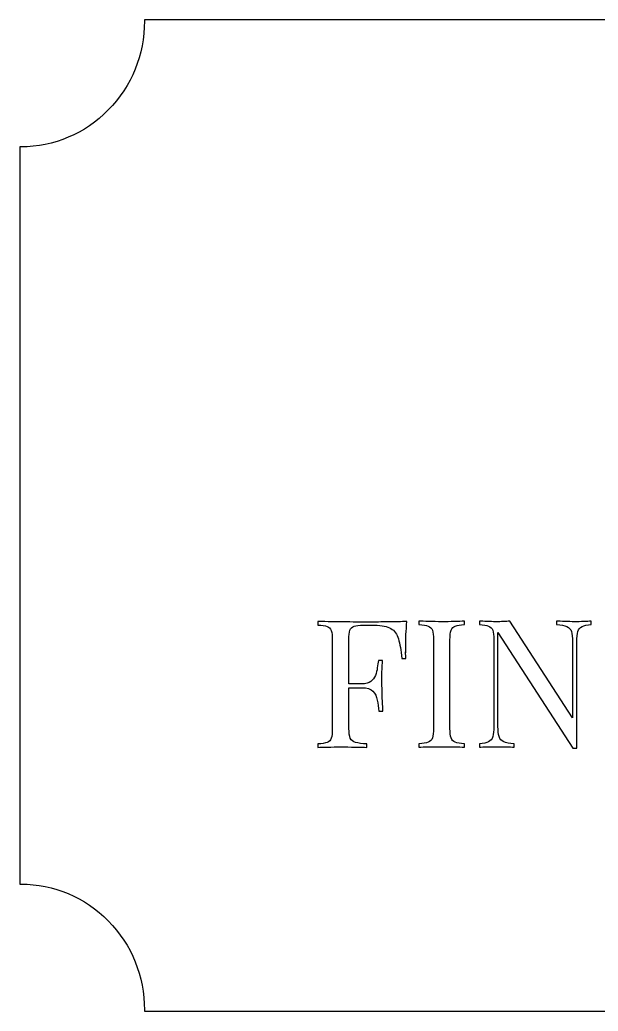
# Model space of a CAD drawing. Header units: millimetres. Extents: x -52 to 52, y -25 to 25.
# Drawn here: x -52.5 to -23.3, y -25 to 25 of the extents above; entities that cross this region are included whole.
import ezdxf

# ---------------------------------------------------------------- set-up
doc = ezdxf.new("R2010")
doc.units = ezdxf.units.MM
doc.header["$MEASUREMENT"] = 0
doc.layers.add('layer 1', color=7, linetype='Continuous')

msp = doc.modelspace()

# ---------------------------------------------------------------- linework, layer by layer
at = {"layer": 'layer 1', "lineweight": 25}
msp.add_open_spline([(46.2098, -25), (46.2098, -25), (-46.2147, -25), (-46.2147, -25), (-46.2147, -25), (-46.2147, -25), (-46.2147, -24.9397), (-46.2147, -24.9397), (-46.2147, -24.9397), (-46.2147, -23.2402), (-46.861, -21.6463), (-48.0401, -20.4496), (-48.0401, -20.4496), (-49.2143, -19.2478), (-50.7782, -18.5891), (-52.4408, -18.5891), (-52.4408, -18.5891), (-52.4408, -18.5891), (-52.5, -18.5891), (-52.5, -18.5891), (-52.5, -18.5891), (-52.5, -18.5891), (-52.5, 18.5942), (-52.5, 18.5942), (-52.5, 18.5942), (-52.5, 18.5942), (-52.4408, 18.5942), (-52.4408, 18.5942), (-52.4408, 18.5942), (-50.7733, 18.5942), (-49.2143, 19.2528), (-48.0401, 20.4546), (-48.0401, 20.4546), (-46.861, 21.6513), (-46.2147, 23.2452), (-46.2147, 24.9397), (-46.2147, 24.9397), (-46.2147, 24.9397), (-46.2147, 25), (-46.2147, 25), (-46.2147, 25), (-46.2147, 25), (46.2098, 25), (46.2098, 25), (46.2098, 25), (46.2098, 25), (46.2098, 24.9397), (46.2098, 24.9397), (46.2098, 24.9397), (46.2098, 23.2453), (46.861, 21.6513), (48.0352, 20.4546), (48.0352, 20.4546), (49.2143, 19.2529), (50.7782, 18.5942), (52.4408, 18.5942), (52.4408, 18.5942), (52.4408, 18.5942), (52.5, 18.5942), (52.5, 18.5942), (52.5, 18.5942), (52.5, 18.5942), (52.5, -18.5891), (52.5, -18.5891), (52.5, -18.5891), (52.5, -18.5891), (52.4408, -18.5891), (52.4408, -18.5891), (52.4408, -18.5891), (50.7782, -18.5891), (49.2143, -19.2528), (48.0352, -20.4496), (48.0352, -20.4496), (46.8561, -21.6463), (46.2098, -23.2402), (46.2098, -24.9397), (46.2098, -24.9397), (46.2098, -24.9397), (46.2098, -25), (46.2098, -25)], degree=3, knots=[0, 0, 0, 0, 0.047619, 0.047619, 0.047619, 0.047619, 0.0952381, 0.0952381, 0.0952381, 0.0952381, 0.1428571, 0.1428571, 0.1428571, 0.1428571, 0.1904762, 0.1904762, 0.1904762, 0.1904762, 0.2380952, 0.2380952, 0.2380952, 0.2380952, 0.2857143, 0.2857143, 0.2857143, 0.2857143, 0.3333333, 0.3333333, 0.3333333, 0.3333333, 0.3809524, 0.3809524, 0.3809524, 0.3809524, 0.4285714, 0.4285714, 0.4285714, 0.4285714, 0.4761905, 0.4761905, 0.4761905, 0.4761905, 0.5238095, 0.5238095, 0.5238095, 0.5238095, 0.5714286, 0.5714286, 0.5714286, 0.5714286, 0.6190476, 0.6190476, 0.6190476, 0.6190476, 0.6666667, 0.6666667, 0.6666667, 0.6666667, 0.7142857, 0.7142857, 0.7142857, 0.7142857, 0.7619048, 0.7619048, 0.7619048, 0.7619048, 0.8095238, 0.8095238, 0.8095238, 0.8095238, 0.8571429, 0.8571429, 0.8571429, 0.8571429, 0.9047619, 0.9047619, 0.9047619, 0.9047619, 1, 1, 1, 1], dxfattribs=at)
at = {"layer": 'layer 1', "color": 242}
for points, knots in [([(-33.0497, -6.8819), (-33.0447, -7.0052), (-33.0398, -7.1187), (-33.0349, -7.2174), (-33.0349, -7.2174), (-33.0349, -7.2174), (-33.2371, -7.2174), (-33.2371, -7.2174), (-33.2371, -7.2174), (-33.2766, -6.7931), (-33.3358, -6.4675), (-33.4098, -6.2257), (-33.4098, -6.2257), (-33.4838, -5.979), (-33.6072, -5.8064), (-33.7848, -5.6978), (-33.7848, -5.6978), (-33.9673, -5.5893), (-34.2436, -5.535), (-34.6185, -5.535), (-34.6185, -5.535), (-34.6185, -5.535), (-35.1809, -5.535), (-35.1809, -5.535), (-35.1809, -5.535), (-35.3832, -5.535), (-35.5411, -5.5499), (-35.6447, -5.5893), (-35.6447, -5.5893), (-35.7483, -5.6189), (-35.8174, -5.688), (-35.8519, -5.7916), (-35.8519, -5.7916), (-35.8865, -5.8952), (-35.9111, -6.058), (-35.9111, -6.2849), (-35.9111, -6.2849), (-35.9111, -6.2849), (-35.9111, -8.4951), (-35.9111, -8.4951), (-35.9111, -8.4951), (-35.9111, -8.4951), (-35.2549, -8.4951), (-35.2549, -8.4951), (-35.2549, -8.4951), (-35.0576, -8.4951), (-34.9047, -8.4557), (-34.801, -8.3718), (-34.801, -8.3718), (-34.6975, -8.2928), (-34.6235, -8.1892), (-34.5741, -8.0659), (-34.5741, -8.0659), (-34.5198, -7.9425), (-34.4902, -7.8093), (-34.4754, -7.6761), (-34.4754, -7.6761), (-34.4557, -7.5478), (-34.4409, -7.4196), (-34.4162, -7.316), (-34.4162, -7.316), (-34.4162, -7.316), (-34.214, -7.316), (-34.214, -7.316), (-34.214, -7.316), (-34.2337, -7.6564), (-34.2436, -7.9179), (-34.2436, -8.0955), (-34.2436, -8.0955), (-34.2386, -8.278), (-34.2386, -8.4409), (-34.2386, -8.5938), (-34.2386, -8.5938), (-34.2386, -8.7468), (-34.2336, -8.9096), (-34.2287, -9.0872), (-34.2287, -9.0872), (-34.2238, -9.2697), (-34.209, -9.5312), (-34.1893, -9.8716), (-34.1893, -9.8716), (-34.1893, -9.8716), (-34.3916, -9.8716), (-34.3916, -9.8716), (-34.3916, -9.8716), (-34.4163, -9.6792), (-34.4459, -9.4917), (-34.4804, -9.3092), (-34.4804, -9.3092), (-34.51, -9.1316), (-34.584, -8.9786), (-34.6925, -8.8651), (-34.6925, -8.8651), (-34.8011, -8.7467), (-34.9885, -8.6875), (-35.25, -8.6875), (-35.25, -8.6875), (-35.25, -8.6875), (-35.9062, -8.6875), (-35.9062, -8.6875), (-35.9062, -8.6875), (-35.9062, -8.6875), (-35.9062, -10.7497), (-35.9062, -10.7497), (-35.9062, -10.7497), (-35.9062, -10.9668), (-35.8815, -11.1296), (-35.8371, -11.2332), (-35.8371, -11.2332), (-35.7878, -11.3418), (-35.699, -11.4158), (-35.5707, -11.4454), (-35.5707, -11.4454), (-35.4424, -11.4799), (-35.2451, -11.5095), (-34.9984, -11.5194), (-34.9984, -11.5194), (-34.9984, -11.5194), (-34.9984, -11.7019), (-34.9984, -11.7019), (-34.9984, -11.7019), (-35.1563, -11.6871), (-35.3536, -11.6822), (-35.5904, -11.6772), (-35.5904, -11.6772), (-35.8321, -11.6772), (-36.0739, -11.6723), (-36.3206, -11.6723), (-36.3206, -11.6723), (-36.5524, -11.6723), (-36.7695, -11.6772), (-36.9718, -11.6772), (-36.9718, -11.6772), (-37.1741, -11.6822), (-37.3418, -11.6871), (-37.4701, -11.7019), (-37.4701, -11.7019), (-37.4701, -11.7019), (-37.4701, -11.5194), (-37.4701, -11.5194), (-37.4701, -11.5194), (-37.2678, -11.5095), (-37.11, -11.4848), (-37.0063, -11.4454), (-37.0063, -11.4454), (-36.9028, -11.4158), (-36.8337, -11.3418), (-36.7991, -11.2332), (-36.7991, -11.2332), (-36.7646, -11.1296), (-36.7448, -10.9668), (-36.7448, -10.7497), (-36.7448, -10.7497), (-36.7448, -10.7497), (-36.7448, -6.2997), (-36.7448, -6.2997), (-36.7448, -6.2997), (-36.7448, -6.0728), (-36.7597, -5.9149), (-36.7991, -5.8064), (-36.7991, -5.8064), (-36.8386, -5.6978), (-36.9027, -5.6288), (-37.0063, -5.5942), (-37.0063, -5.5942), (-37.1099, -5.5548), (-37.2678, -5.5301), (-37.4701, -5.5251), (-37.4701, -5.5251), (-37.4701, -5.5251), (-37.4701, -5.3475), (-37.4701, -5.3475), (-37.4701, -5.3475), (-37.2432, -5.3525), (-37.0162, -5.3574), (-36.7695, -5.3574), (-36.7695, -5.3574), (-36.5229, -5.3624), (-36.2762, -5.3624), (-36.0394, -5.3673), (-36.0394, -5.3673), (-35.8026, -5.3722), (-35.5806, -5.3722), (-35.3684, -5.3722), (-35.3684, -5.3722), (-35.3684, -5.3722), (-34.8603, -5.3722), (-34.8603, -5.3722), (-34.8603, -5.3722), (-34.5889, -5.3722), (-34.2732, -5.3722), (-33.9229, -5.3673), (-33.9229, -5.3673), (-33.5726, -5.3623), (-33.2618, -5.3574), (-32.9806, -5.3475), (-32.9806, -5.3475), (-33.0053, -5.5745), (-33.0201, -5.7916), (-33.0299, -6.0037), (-33.0299, -6.0037), (-33.0398, -6.2158), (-33.0447, -6.3787), (-33.0447, -6.4971), (-33.0447, -6.4971), (-33.0447, -6.6401), (-33.0447, -6.7733), (-33.0349, -6.9016), (-33.0349, -6.9016), (-33.0349, -6.9016), (-33.0497, -6.8819), (-33.0497, -6.8819)], [0, 0, 0, 0, 0.0185185, 0.0185185, 0.0185185, 0.0185185, 0.037037, 0.037037, 0.037037, 0.037037, 0.0555556, 0.0555556, 0.0555556, 0.0555556, 0.0740741, 0.0740741, 0.0740741, 0.0740741, 0.0925926, 0.0925926, 0.0925926, 0.0925926, 0.1111111, 0.1111111, 0.1111111, 0.1111111, 0.1296296, 0.1296296, 0.1296296, 0.1296296, 0.1481481, 0.1481481, 0.1481481, 0.1481481, 0.1666667, 0.1666667, 0.1666667, 0.1666667, 0.1851852, 0.1851852, 0.1851852, 0.1851852, 0.2037037, 0.2037037, 0.2037037, 0.2037037, 0.2222222, 0.2222222, 0.2222222, 0.2222222, 0.2407407, 0.2407407, 0.2407407, 0.2407407, 0.2592593, 0.2592593, 0.2592593, 0.2592593, 0.2777778, 0.2777778, 0.2777778, 0.2777778, 0.2962963, 0.2962963, 0.2962963, 0.2962963, 0.3148148, 0.3148148, 0.3148148, 0.3148148, 0.3333333, 0.3333333, 0.3333333, 0.3333333, 0.3518519, 0.3518519, 0.3518519, 0.3518519, 0.3703704, 0.3703704, 0.3703704, 0.3703704, 0.3888889, 0.3888889, 0.3888889, 0.3888889, 0.4074074, 0.4074074, 0.4074074, 0.4074074, 0.4259259, 0.4259259, 0.4259259, 0.4259259, 0.4444444, 0.4444444, 0.4444444, 0.4444444, 0.462963, 0.462963, 0.462963, 0.462963, 0.4814815, 0.4814815, 0.4814815, 0.4814815, 0.5, 0.5, 0.5, 0.5, 0.5185185, 0.5185185, 0.5185185, 0.5185185, 0.537037, 0.537037, 0.537037, 0.537037, 0.5555556, 0.5555556, 0.5555556, 0.5555556, 0.5740741, 0.5740741, 0.5740741, 0.5740741, 0.5925926, 0.5925926, 0.5925926, 0.5925926, 0.6111111, 0.6111111, 0.6111111, 0.6111111, 0.6296296, 0.6296296, 0.6296296, 0.6296296, 0.6481481, 0.6481481, 0.6481481, 0.6481481, 0.6666667, 0.6666667, 0.6666667, 0.6666667, 0.6851852, 0.6851852, 0.6851852, 0.6851852, 0.7037037, 0.7037037, 0.7037037, 0.7037037, 0.7222222, 0.7222222, 0.7222222, 0.7222222, 0.7407407, 0.7407407, 0.7407407, 0.7407407, 0.7592593, 0.7592593, 0.7592593, 0.7592593, 0.7777778, 0.7777778, 0.7777778, 0.7777778, 0.7962963, 0.7962963, 0.7962963, 0.7962963, 0.8148148, 0.8148148, 0.8148148, 0.8148148, 0.8333333, 0.8333333, 0.8333333, 0.8333333, 0.8518519, 0.8518519, 0.8518519, 0.8518519, 0.8703704, 0.8703704, 0.8703704, 0.8703704, 0.8888889, 0.8888889, 0.8888889, 0.8888889, 0.9074074, 0.9074074, 0.9074074, 0.9074074, 0.9259259, 0.9259259, 0.9259259, 0.9259259, 0.9444444, 0.9444444, 0.9444444, 0.9444444, 0.962963, 0.962963, 0.962963, 0.962963, 1, 1, 1, 1]), ([(-30.0797, -5.3278), (-30.0797, -5.3278), (-30.0797, -5.5054), (-30.0797, -5.5054), (-30.0797, -5.5054), (-30.282, -5.5104), (-30.4398, -5.535), (-30.5434, -5.5745), (-30.5434, -5.5745), (-30.647, -5.6139), (-30.7161, -5.683), (-30.7556, -5.7916), (-30.7556, -5.7916), (-30.795, -5.9001), (-30.8098, -6.058), (-30.8098, -6.28), (-30.8098, -6.28), (-30.8098, -6.28), (-30.8098, -10.735), (-30.8098, -10.735), (-30.8098, -10.735), (-30.8098, -10.9521), (-30.7901, -11.1149), (-30.7556, -11.2185), (-30.7556, -11.2185), (-30.721, -11.3221), (-30.647, -11.396), (-30.5434, -11.4356), (-30.5434, -11.4356), (-30.4399, -11.4701), (-30.2869, -11.4947), (-30.0797, -11.5095), (-30.0797, -11.5095), (-30.0797, -11.5095), (-30.0797, -11.6871), (-30.0797, -11.6871), (-30.0797, -11.6871), (-30.2178, -11.6773), (-30.3905, -11.6674), (-30.5977, -11.6624), (-30.5977, -11.6624), (-30.8049, -11.6624), (-31.0121, -11.6624), (-31.2243, -11.6624), (-31.2243, -11.6624), (-31.4561, -11.6624), (-31.6782, -11.6624), (-31.8805, -11.6624), (-31.8805, -11.6624), (-32.0827, -11.6624), (-32.2505, -11.6723), (-32.3738, -11.6871), (-32.3738, -11.6871), (-32.3738, -11.6871), (-32.3738, -11.5095), (-32.3738, -11.5095), (-32.3738, -11.5095), (-32.1715, -11.4997), (-32.0137, -11.475), (-31.91, -11.4356), (-31.91, -11.4356), (-31.8065, -11.401), (-31.7325, -11.327), (-31.6979, -11.2185), (-31.6979, -11.2185), (-31.6634, -11.1099), (-31.6436, -10.9471), (-31.6436, -10.735), (-31.6436, -10.735), (-31.6436, -10.735), (-31.6436, -6.28), (-31.6436, -6.28), (-31.6436, -6.28), (-31.6436, -6.058), (-31.6634, -5.8952), (-31.6979, -5.7916), (-31.6979, -5.7916), (-31.7325, -5.688), (-31.8065, -5.614), (-31.91, -5.5745), (-31.91, -5.5745), (-32.0136, -5.535), (-32.1666, -5.5104), (-32.3738, -5.5054), (-32.3738, -5.5054), (-32.3738, -5.5054), (-32.3738, -5.3278), (-32.3738, -5.3278), (-32.3738, -5.3278), (-32.2504, -5.3328), (-32.0827, -5.3377), (-31.8805, -5.3475), (-31.8805, -5.3475), (-31.6782, -5.3525), (-31.4562, -5.3574), (-31.2243, -5.3574), (-31.2243, -5.3574), (-31.0122, -5.3574), (-30.8049, -5.3574), (-30.5977, -5.3475), (-30.5977, -5.3475), (-30.3905, -5.3426), (-30.2178, -5.3377), (-30.0797, -5.3278)], [0, 0, 0, 0, 0.037037, 0.037037, 0.037037, 0.037037, 0.0740741, 0.0740741, 0.0740741, 0.0740741, 0.1111111, 0.1111111, 0.1111111, 0.1111111, 0.1481481, 0.1481481, 0.1481481, 0.1481481, 0.1851852, 0.1851852, 0.1851852, 0.1851852, 0.2222222, 0.2222222, 0.2222222, 0.2222222, 0.2592593, 0.2592593, 0.2592593, 0.2592593, 0.2962963, 0.2962963, 0.2962963, 0.2962963, 0.3333333, 0.3333333, 0.3333333, 0.3333333, 0.3703704, 0.3703704, 0.3703704, 0.3703704, 0.4074074, 0.4074074, 0.4074074, 0.4074074, 0.4444444, 0.4444444, 0.4444444, 0.4444444, 0.4814815, 0.4814815, 0.4814815, 0.4814815, 0.5185185, 0.5185185, 0.5185185, 0.5185185, 0.5555556, 0.5555556, 0.5555556, 0.5555556, 0.5925926, 0.5925926, 0.5925926, 0.5925926, 0.6296296, 0.6296296, 0.6296296, 0.6296296, 0.6666667, 0.6666667, 0.6666667, 0.6666667, 0.7037037, 0.7037037, 0.7037037, 0.7037037, 0.7407407, 0.7407407, 0.7407407, 0.7407407, 0.7777778, 0.7777778, 0.7777778, 0.7777778, 0.8148148, 0.8148148, 0.8148148, 0.8148148, 0.8518519, 0.8518519, 0.8518519, 0.8518519, 0.8888889, 0.8888889, 0.8888889, 0.8888889, 0.9259259, 0.9259259, 0.9259259, 0.9259259, 1, 1, 1, 1]), ([(-23.6858, -5.3278), (-23.6858, -5.3278), (-23.6858, -5.5054), (-23.6858, -5.5054), (-23.6858, -5.5054), (-23.8881, -5.5104), (-24.041, -5.5399), (-24.1496, -5.5942), (-24.1496, -5.5942), (-24.2532, -5.6485), (-24.3223, -5.7324), (-24.3617, -5.8557), (-24.3617, -5.8557), (-24.4012, -5.9791), (-24.416, -6.1468), (-24.416, -6.3688), (-24.416, -6.3688), (-24.416, -6.3688), (-24.416, -11.7315), (-24.416, -11.7315), (-24.416, -11.7315), (-24.416, -11.7315), (-24.6232, -11.7315), (-24.6232, -11.7315), (-24.6232, -11.7315), (-24.6232, -11.7315), (-28.3924, -5.905), (-28.3924, -5.905), (-28.3924, -5.905), (-28.3924, -5.905), (-28.3924, -10.6462), (-28.3924, -10.6462), (-28.3924, -10.6462), (-28.3924, -10.8632), (-28.3727, -11.031), (-28.3332, -11.1543), (-28.3332, -11.1543), (-28.2938, -11.2777), (-28.2148, -11.3665), (-28.1014, -11.4158), (-28.1014, -11.4158), (-27.983, -11.4651), (-27.8103, -11.4997), (-27.5784, -11.5095), (-27.5784, -11.5095), (-27.5784, -11.5095), (-27.5784, -11.6871), (-27.5784, -11.6871), (-27.5784, -11.6871), (-27.687, -11.6773), (-27.8251, -11.6674), (-28.0027, -11.6624), (-28.0027, -11.6624), (-28.1803, -11.6575), (-28.3431, -11.6624), (-28.4961, -11.6624), (-28.4961, -11.6624), (-28.649, -11.6624), (-28.797, -11.6624), (-28.95, -11.6624), (-28.95, -11.6624), (-29.1029, -11.6624), (-29.2312, -11.6723), (-29.3298, -11.6871), (-29.3298, -11.6871), (-29.3298, -11.6871), (-29.3298, -11.5095), (-29.3298, -11.5095), (-29.3298, -11.5095), (-29.1276, -11.4997), (-28.9697, -11.4651), (-28.8661, -11.4158), (-28.8661, -11.4158), (-28.7625, -11.3665), (-28.6885, -11.2777), (-28.654, -11.1543), (-28.654, -11.1543), (-28.6194, -11.031), (-28.5997, -10.8632), (-28.5997, -10.6462), (-28.5997, -10.6462), (-28.5997, -10.6462), (-28.5997, -6.28), (-28.5997, -6.28), (-28.5997, -6.28), (-28.5997, -6.058), (-28.6194, -5.8952), (-28.654, -5.7916), (-28.654, -5.7916), (-28.6885, -5.688), (-28.7625, -5.614), (-28.8661, -5.5745), (-28.8661, -5.5745), (-28.9697, -5.535), (-29.1226, -5.5104), (-29.3298, -5.5054), (-29.3298, -5.5054), (-29.3298, -5.5054), (-29.3298, -5.3278), (-29.3298, -5.3278), (-29.3298, -5.3278), (-29.2263, -5.3328), (-29.1029, -5.3377), (-28.95, -5.3475), (-28.95, -5.3475), (-28.797, -5.3525), (-28.644, -5.3574), (-28.4961, -5.3574), (-28.4961, -5.3574), (-28.3628, -5.3574), (-28.2395, -5.3574), (-28.1211, -5.3475), (-28.1211, -5.3475), (-28.0027, -5.3426), (-27.8942, -5.3377), (-27.7955, -5.3278), (-27.7955, -5.3278), (-27.7955, -5.3278), (-24.6282, -10.212), (-24.6282, -10.212), (-24.6282, -10.212), (-24.6282, -10.212), (-24.6282, -6.3688), (-24.6282, -6.3688), (-24.6282, -6.3688), (-24.6282, -6.1468), (-24.6479, -5.979), (-24.6873, -5.8557), (-24.6873, -5.8557), (-24.7268, -5.7373), (-24.8058, -5.6485), (-24.9192, -5.5942), (-24.9192, -5.5942), (-25.0376, -5.5399), (-25.2103, -5.5104), (-25.4421, -5.5054), (-25.4421, -5.5054), (-25.4421, -5.5054), (-25.4421, -5.3278), (-25.4421, -5.3278), (-25.4421, -5.3278), (-25.3336, -5.3328), (-25.1905, -5.3377), (-25.0179, -5.3475), (-25.0179, -5.3475), (-24.8403, -5.3525), (-24.6775, -5.3574), (-24.5294, -5.3574), (-24.5294, -5.3574), (-24.3814, -5.3574), (-24.2186, -5.3574), (-24.0657, -5.3475), (-24.0657, -5.3475), (-23.9127, -5.3426), (-23.7894, -5.3377), (-23.6907, -5.3278), (-23.6907, -5.3278), (-23.6907, -5.3278), (-23.6858, -5.3278), (-23.6858, -5.3278)], [0, 0, 0, 0, 0.0243902, 0.0243902, 0.0243902, 0.0243902, 0.0487805, 0.0487805, 0.0487805, 0.0487805, 0.0731707, 0.0731707, 0.0731707, 0.0731707, 0.097561, 0.097561, 0.097561, 0.097561, 0.1219512, 0.1219512, 0.1219512, 0.1219512, 0.1463415, 0.1463415, 0.1463415, 0.1463415, 0.1707317, 0.1707317, 0.1707317, 0.1707317, 0.195122, 0.195122, 0.195122, 0.195122, 0.2195122, 0.2195122, 0.2195122, 0.2195122, 0.2439024, 0.2439024, 0.2439024, 0.2439024, 0.2682927, 0.2682927, 0.2682927, 0.2682927, 0.2926829, 0.2926829, 0.2926829, 0.2926829, 0.3170732, 0.3170732, 0.3170732, 0.3170732, 0.3414634, 0.3414634, 0.3414634, 0.3414634, 0.3658537, 0.3658537, 0.3658537, 0.3658537, 0.3902439, 0.3902439, 0.3902439, 0.3902439, 0.4146341, 0.4146341, 0.4146341, 0.4146341, 0.4390244, 0.4390244, 0.4390244, 0.4390244, 0.4634146, 0.4634146, 0.4634146, 0.4634146, 0.4878049, 0.4878049, 0.4878049, 0.4878049, 0.5121951, 0.5121951, 0.5121951, 0.5121951, 0.5365854, 0.5365854, 0.5365854, 0.5365854, 0.5609756, 0.5609756, 0.5609756, 0.5609756, 0.5853659, 0.5853659, 0.5853659, 0.5853659, 0.6097561, 0.6097561, 0.6097561, 0.6097561, 0.6341463, 0.6341463, 0.6341463, 0.6341463, 0.6585366, 0.6585366, 0.6585366, 0.6585366, 0.6829268, 0.6829268, 0.6829268, 0.6829268, 0.7073171, 0.7073171, 0.7073171, 0.7073171, 0.7317073, 0.7317073, 0.7317073, 0.7317073, 0.7560976, 0.7560976, 0.7560976, 0.7560976, 0.7804878, 0.7804878, 0.7804878, 0.7804878, 0.804878, 0.804878, 0.804878, 0.804878, 0.8292683, 0.8292683, 0.8292683, 0.8292683, 0.8536585, 0.8536585, 0.8536585, 0.8536585, 0.8780488, 0.8780488, 0.8780488, 0.8780488, 0.902439, 0.902439, 0.902439, 0.902439, 0.9268293, 0.9268293, 0.9268293, 0.9268293, 0.9512195, 0.9512195, 0.9512195, 0.9512195, 1, 1, 1, 1])]:
    msp.add_open_spline(points, degree=3, knots=knots, dxfattribs=at)

doc.saveas('drawing.dxf')
